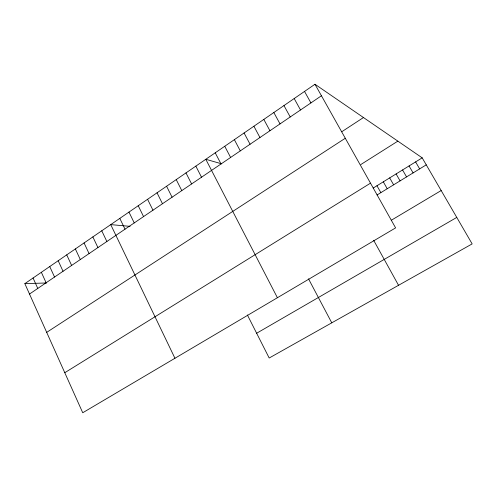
<?xml version="1.0" encoding="UTF-8"?>
<svg xmlns="http://www.w3.org/2000/svg" width="497" height="497" viewBox="0 0 497 497"><rect width="100%" height="100%" fill="white"/><g stroke="black" fill="none" stroke-linecap="round" stroke-linejoin="round"><path stroke-width="0.75" d="M314.98 84.254L395.606 227.893L82.732 412.746L24.85 283.644L314.98 84.254L422.189 157.847L472.15 243.903L269.188 358.014L247.382 314.961M29.516 294.044L321.441 95.766M341.725 131.773L363.475 117.54M46.693 332.363L345.291 138.253M360.878 164.507L397.848 141.136M64.784 372.707L370.495 183.163M373.185 188.071L422.189 157.847M377.061 194.967L426.258 164.849M391.263 220.277L441.174 190.544M256.638 333.245L456.774 217.419M24.85 283.644L46.662 282.973M130.077 226.346L110.738 224.619L174.944 358.262M221.358 163.743L205.795 159.288L277.407 297.728M415.61 161.904L419.648 168.893M409.068 165.942L413.082 172.913M402.57 169.949L406.552 176.913M396.109 173.931L400.073 180.883M389.685 177.895L393.624 184.828M383.311 181.827L387.219 188.748M376.968 185.741L380.857 192.643M304.531 91.436L310.923 102.91M373.663 240.318L398.538 285.29M294.193 98.543L300.511 109.974M283.961 105.575L290.217 116.969M273.835 112.533L280.022 123.896M263.814 119.417L269.939 130.742M253.899 126.238L259.956 137.526M244.083 132.979L250.072 144.236M308.507 278.829L331.772 322.826M234.367 139.657L240.293 150.877M224.743 146.267L230.614 157.456M215.226 152.815L221.035 163.96M195.837 166.135L201.521 177.212M185.984 172.913L191.606 183.946M176.23 179.61L181.79 190.612M166.582 186.245L172.08 197.21M157.027 192.805L162.476 203.733M147.578 199.303L152.964 210.194M138.228 205.727L143.558 216.586M128.971 212.089L134.24 222.911M119.808 218.388L125.027 229.173M101.755 230.788L106.867 241.505M92.871 236.901L97.928 247.574M84.068 242.946L89.075 253.588M75.358 248.935L80.309 259.54M66.728 254.862L71.636 265.435M58.192 260.732L63.044 271.269M49.731 266.541L54.54 277.046M41.357 272.3L46.115 282.768M33.063 277.997L37.772 288.434"/></g></svg>
